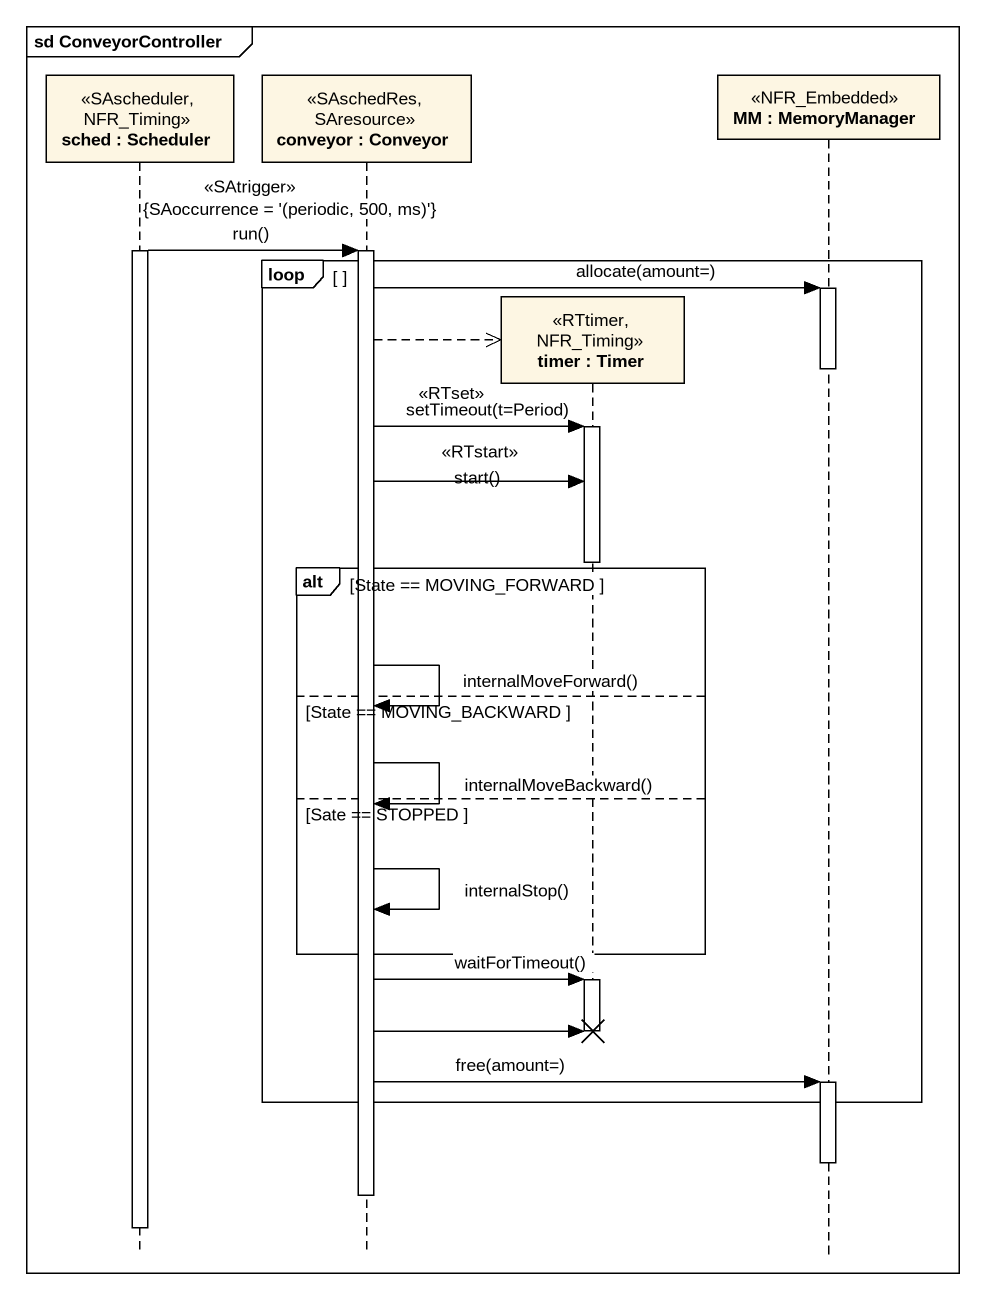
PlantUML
@startuml
mainframe sd ConveyorController
hide footbox
participant "sched : Scheduler" as sched <<SAscheduler, NFR_Timing>>
participant "conveyor : Conveyor" as conveyor <<SAschedRes, SAresource>>
participant "timer : Timer" as timer <<RTtimer, NFR_Timing>>
participant "MM : MemoryManager" as MM <<NFR_Embedded>>

activate sched
sched -> conveyor : <<SAtrigger>>\n{SAoccurrence = '(periodic, 500, ms)'}\nrun()
activate conveyor
loop
  conveyor -> MM : allocate(amount=)
  activate MM
  conveyor -->> timer **
  deactivate MM
  conveyor -> timer : <<RTset>>\nsetTimeout(t=Period)
  activate timer
  conveyor -> timer : <<RTstart>>\nstart()
  deactivate timer
  alt State == MOVING_FORWARD
  else State == MOVING_BACKWARD
    conveyor -> conveyor : internalMoveForward()
  else Sate == STOPPED
    conveyor -> conveyor : internalMoveBackward()
    conveyor -> conveyor : internalStop()
  end
  conveyor -> timer : waitForTimeout()
  activate timer
  conveyor -> timer !!
  deactivate timer
  conveyor -> MM : free(amount=)
  activate MM
end
deactivate MM
deactivate conveyor
deactivate sched
@enduml
